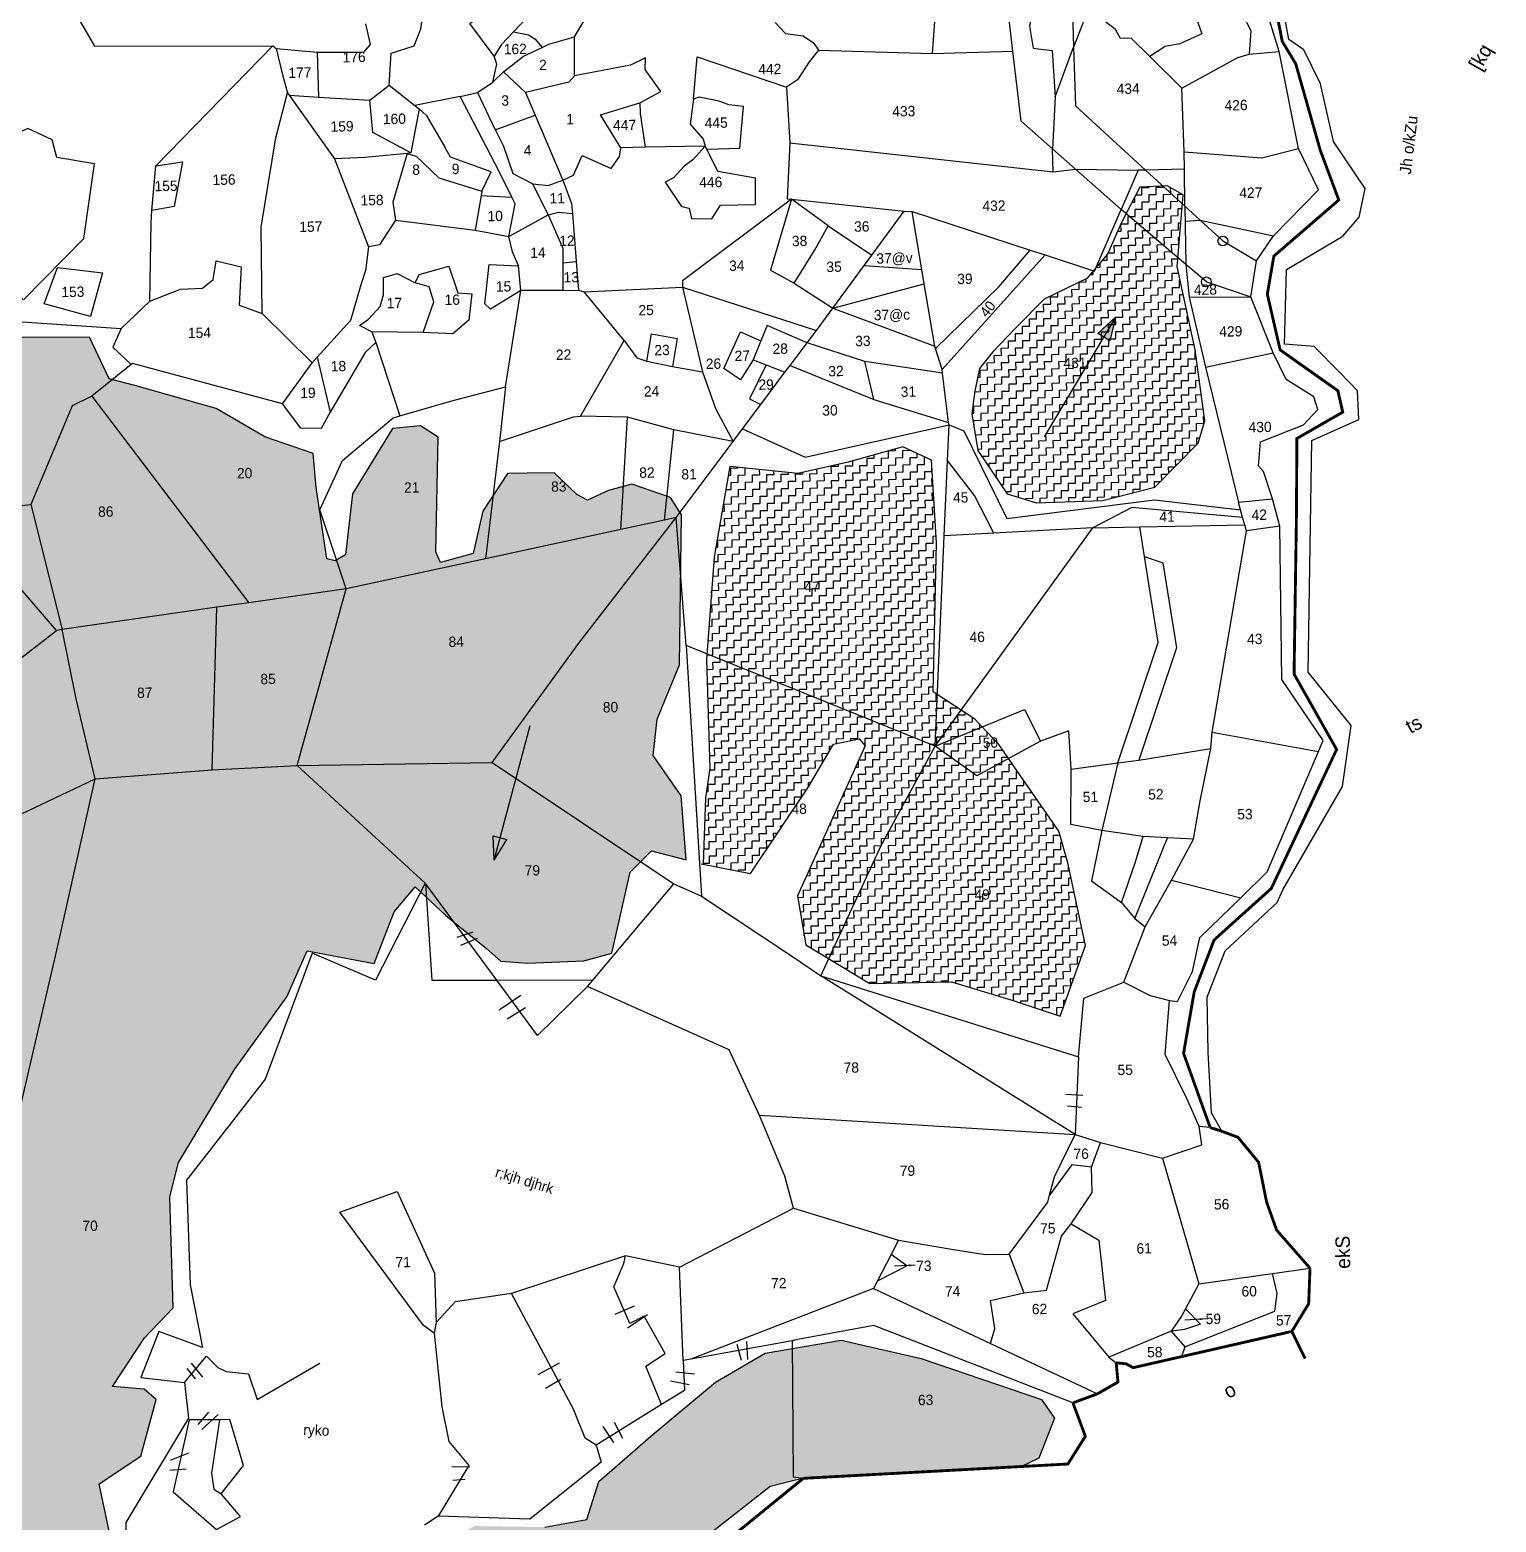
# Model space of a CAD drawing. Header units: metres. Extents: x 286538 to 291003, y 2005547 to 2009330.
# Drawn here: x 287587 to 288662, y 2006886 to 2007980 of the extents above; entities that cross this region are included whole.
import ezdxf
from ezdxf.enums import TextEntityAlignment as Align

# ---------------------------------------------------------------- set-up
doc = ezdxf.new("R2010")
doc.units = ezdxf.units.M
doc.header["$MEASUREMENT"] = 0
doc.linetypes.add('DASHDOT', pattern=[1, 0.5, -0.25, 0, -0.25])
doc.linetypes.add('DIVIDE', pattern=[1.25, 0.5, -0.25, 0, -0.25, 0, -0.25])
for name, color, linetype in [('011', 3, 'Continuous'), ('OFF', 1, 'Continuous'), ('OTHERS', 1, 'Continuous'), ('POLY_HATCH', 12, 'Continuous'), ('POLY_PARCEL', 6, 'Continuous'), ('POLY_WATER', 4, 'Continuous'), ('SYM_ARROW', 1, 'Continuous'), ('SYM_STONE', 1, 'Continuous'), ('TEXT_MAPIN', 7, 'Continuous'), ('TEXT_MAPOUT', 7, 'Continuous'), ('TEXT_PARCEL', 7, 'Continuous'), ('V_BOUND_LINE', 7, 'Continuous'), ('V_BOUND_STREAM_LINE', 7, 'DASHDOT'), ('V_DIVIDE_LINE', 7, 'DIVIDE')]:
    doc.layers.add(name, color=color, linetype=linetype)
doc.styles.get("Standard").update_dxf_attribs({"font": 'arial.ttf'})
doc.styles.add('TEXT_MAP', font='')
doc.styles.get('TEXT_MAP').set_extended_font_data('Kruti Dev 050')
doc.dimstyles.get("Standard").update_dxf_attribs({"dimtxt": 0.18, "dimasz": 0.18, "dimexe": 0.18, "dimexo": 0.0625, "dimgap": 0.09, "dimtad": 0, "dimtih": 1, "dimtoh": 1, "dimdec": 4, "dimzin": 0, "dimdsep": 46, "dimtxsty": 'Standard', "dimcen": 0.09, "dimadec": 0, "dimazin": 0, "dimtfac": 1, "dimtdec": 4, "dimtofl": 0, "dimtmove": 0, "dimatfit": 3, "dimfxl": 0, "dimtolj": 1, "dimtzin": 0, "dimarcsym": 0})
pattern_1 = [(1.07642, (286319.4183, 2006131.5226), (5.160663, 5.358307), [5.260413, -5.260413]), (91.07642, (286324.678, 2006131.6214), (-5.358307, 5.160663), [5.260413, -5.260413])]
pattern_2 = [(327.52881, (283463.1324, 2007164.1865), (7.5126325, 1.669475), [5.441819, -5.441819]), (57.52881, (283467.7235, 2007161.265), (-1.669475, 7.5126325), [5.441819, -5.441819])]

# ---------------------------------------------------------------- blocks, each defined once
blk = doc.blocks.new('STONE')
blk.add_circle((0, 0), 0.851)
blk = doc.blocks.new('ARROWASPECT')
h = blk.add_hatch(color=256)
h.paths.add_polyline_path([(2.85, -2.85), (3.72, -1.98), (0, 0)])
h.paths.add_polyline_path([(0, 0), (1.98, -3.72), (2.85, -2.85)])
for points in [[(0, 0), (17.15, -17.15)], [(0, 0), (1.98, -3.72)], [(0, 0), (3.72, -1.98)], [(3.72, -1.98), (1.98, -3.72)]]:
    blk.add_lwpolyline(points)
blk = doc.blocks.new('543.')
at = {"layer": 'POLY_HATCH'}
h = blk.add_hatch(dxfattribs=at)
h.set_pattern_fill('ZIGZAG', color=256, scale=43.534554, angle=-32.4712, style=0)
h.set_pattern_definition(pattern_2)
h.paths.add_polyline_path([(287509.2, 2006221.6), (287540.7, 2006234.6), (287589.2, 2006293.2), (287616.7, 2006337.3), (287617.1, 2006375.4), (287593.3, 2006437.1), (287574.6, 2006485.6), (287570.6, 2006510.6), (287551.6, 2006534.3), (287556.7, 2006569.6), (287548.6, 2006639.7), (287522.1, 2006659.7), (287514.1, 2006792.9), (287493.3, 2006828), (287490.1, 2006829.7), (287464.1, 2006854), (287438.5, 2006869.6), (287402, 2006903.5), (287366.6, 2006917.8), (287337.3, 2006943.5), (287311.8, 2006973.4), (287283.2, 2006994.5), (287278.9, 2006935.5), (287259.9, 2006840.4), (287257.5, 2006769.6), (287241.8, 2006686.2), (287226.6, 2006586.9), (287201, 2006521.5), (287178, 2006465.8), (287162.6, 2006414.5), (287132.8, 2006371.3), (287098, 2006322.3), (287056.1, 2006257.4), (287009.4, 2006175.7), (286970.7, 2006118.5), (286972.9, 2006081), (286935.3, 2006043.3), (286898, 2006004.3), (286865.7, 2005963.8), (286854, 2005956.5), (286824.4, 2005938), (286816.7, 2005916.5), (286795.2, 2005897.6), (286748.8, 2005845.3), (286697.3, 2005789.5), (286697.3, 2005743.9), (286639.4, 2005701.3), (286611.4, 2005687.2), (286546.4, 2005635.3), (286565.7, 2005607), (286631.5, 2005586.4), (286657.3, 2005597.3), (286682.1, 2005630.6), (286717.9, 2005593.7), (286750.4, 2005603.8), (286766.5, 2005598.3), (286785.6, 2005582.6), (286796.2, 2005550.9), (286851.5, 2005559.6), (286875.8, 2005553.3), (286936.5, 2005599.3), (286984.7, 2005622), (286973.1, 2005693.2), (287012.7, 2005708.9), (287048.3, 2005698.7), (287097.9, 2005734.6), (287113.8, 2005760.6), (287146.8, 2005790), (287162.4, 2005830.4), (287217.6, 2005877), (287220.2, 2005884.8), (287208.8, 2005911.7), (287220.4, 2005932.7), (287242.5, 2005952.4), (287268.8, 2005952.9), (287318.2, 2006004.4), (287393.2, 2006067.3), (287416, 2006109.6), (287434.2, 2006120.5), (287485.5, 2006173.2)])
h = blk.add_hatch(dxfattribs=at)
h.set_pattern_fill('ZIGZAG', color=256, scale=43.534554, angle=-32.4712, style=0)
h.set_pattern_definition(pattern_2)
h.paths.add_polyline_path([(287763.5, 2006598.2), (287770.2, 2006615.2), (287716.8, 2006670), (287671.5, 2006704.1), (287650.1, 2006720.7), (287561.5, 2006786.6), (287539.8, 2006802.8), (287527.8, 2006809.3), (287546.3, 2006716.8), (287568, 2006640.7), (287604.9, 2006509.9), (287630.2, 2006391), (287644.1, 2006341.2), (287654.1, 2006349.6), (287667.1, 2006398.8), (287695.8, 2006426.2), (287720.2, 2006461.6), (287726.2, 2006498.1), (287752, 2006523.7), (287770.6, 2006561.7)])
blk.add_lwpolyline([(287493.3, 2006828), (287514.1, 2006792.9), (287522.1, 2006659.7), (287548.6, 2006639.7), (287556.7, 2006569.6), (287551.6, 2006534.3), (287570.6, 2006510.6), (287574.6, 2006485.6), (287593.3, 2006437.1), (287617.1, 2006375.4), (287616.7, 2006337.3)], dxfattribs=at)
at = {"layer": 'POLY_PARCEL'}
for points in [[(287593.8, 2006514.9), (287767.3, 2006639.3)], [(287577.8, 2006583.1), (287593.8, 2006514.9)], [(287593.8, 2006514.9), (287642.3, 2006308.8)]]:
    blk.add_lwpolyline(points, dxfattribs=at)
at = {"layer": 'V_BOUND_LINE'}
for points, const_width in [([(286946.9, 2005497), (286720.9, 2005551.6), (286499.3, 2005600.3), (286641.2, 2005758.1), (286680, 2005794.3), (286899.5, 2006049.5), (286937.6, 2006092.4), (286957.5, 2006121.8), (287054.9, 2006293.6), (287162.5, 2006485.5), (287197, 2006612.8), (287222.9, 2006691.1), (287242.6, 2006819.8), (287274.6, 2007015.4), (287509.3, 2006837.2)], 2.18), ([(287509.3, 2006837.2), (287633.1, 2006742.7)], 2.18), ([(287606.4, 2006764.5), (287697.9, 2006694.7)], 2.1), ([(287767.3, 2006639.3), (287811.7, 2006605.8), (287642.3, 2006308.8)], 2.18), ([(287642.3, 2006308.8), (287410.3, 2006059.6), (287086.6, 2005709), (287039.9, 2005658.4), (286946.9, 2005497)], 2.18)]:
    blk.add_lwpolyline(points, dxfattribs=dict(at, const_width=const_width))
at = {"layer": 'TEXT_MAPOUT', "style": 'TEXT_MAP'}
blk.add_text('v', height=10.9, rotation=51.5112, dxfattribs=at).set_placement((287246.9, 2005830))
blk = doc.blocks.new('TEXTARROW')
blk.add_leader([(0.04, -0.01), (8.68, -0.01)], dimstyle='Standard', override={"dimtxt": 2.5, "dimasz": 2.5, "dimexe": 1.25, "dimexo": 0.625, "dimgap": 0.625, "dimtad": 1, "dimtih": 0, "dimtoh": 0, "dimzin": 8, "dimcen": 2.5, "dimtofl": 1})
blk = doc.blocks.new('21014')
at = {"layer": 'POLY_HATCH'}
h = blk.add_hatch(dxfattribs=at)
h.set_pattern_fill('ZIGZAG', color=256, scale=42.083306, angle=1.0764, style=0)
h.set_pattern_definition(pattern_1)
h.paths.add_polyline_path([(287630.5, 2007755.1), (287573.9, 2007754.9), (287548.8, 2007763), (287535.9, 2007807.4), (287499.9, 2007850.5), (287537, 2007887.3), (287534.7, 2007916.4), (287480, 2007950.6), (287484.5, 2007969.3), (287393.8, 2007952.9), (287388, 2007938.2), (287288.1, 2007908.9), (287220.8, 2007881), (287183.8, 2007884.6), (287129, 2007875), (287116.8, 2007824.5), (287117.1, 2007766.1), (287112, 2007718), (287096.9, 2007697.9), (287089.7, 2007625.7), (287092, 2007593.1), (287095.4, 2007551.1), (287070.9, 2007529.2), (287052.6, 2007493.7), (287033, 2007432.6), (287030.2, 2007400), (287017.9, 2007368.8), (286971.6, 2007318.2), (286944.6, 2007291.9), (286891.7, 2007277.2), (286887, 2007249.6), (286842.4, 2007200.7), (286788.7, 2007134.5), (286726.2, 2007105.2), (286655.8, 2007058.4), (286620.2, 2007033.7), (286648, 2007017.9), (286716.8, 2007014.1), (286817.3, 2007012.5), (286903.7, 2007028.7), (287007.5, 2007034.1), (287068.5, 2007033.6), (287136.7, 2007054.6), (287190.7, 2007061.7), (287210.8, 2007043.2), (287253.2, 2007025.9), (287298.6, 2007031.1), (287312.1, 2007000.4), (287361.7, 2006962.7), (287399.1, 2006941.1), (287431.5, 2006906.5), (287487.3, 2006861.2), (287541.2, 2006826.2), (287626, 2006798.5), (287635.6, 2006838.2), (287646, 2006875.3), (287637.6, 2006914.6), (287668.1, 2006934.9), (287679.3, 2006976.3), (287670.6, 2006983.9), (287647.4, 2006986), (287670.8, 2007021.7), (287691.8, 2007043.5), (287689.4, 2007125), (287695.8, 2007150), (287736.7, 2007218.4), (287775.2, 2007271.5), (287790.1, 2007305.3), (287839.2, 2007295.9), (287853.9, 2007333.9), (287869.1, 2007352.3), (287891.8, 2007331.2), (287921.4, 2007306.9), (287931.9, 2007297.6), (287951.7, 2007296.3), (287992.9, 2007297.9), (288013.4, 2007303.5), (288026.9, 2007362.9), (288042.5, 2007378.7), (288067.9, 2007372), (288064.1, 2007418.9), (288043.8, 2007448.5), (288046.7, 2007475.2), (288063.1, 2007515), (288064.5, 2007624.9), (288056.5, 2007637.6), (288028, 2007647.4), (288010.9, 2007642.8), (287995.6, 2007635.6), (287987.8, 2007639.8), (287971.2, 2007655.7), (287951.4, 2007655.4), (287936.8, 2007655.1), (287918.9, 2007627.5), (287911.8, 2007596.5), (287887.9, 2007590), (287884.3, 2007597.7), (287886.1, 2007681.8), (287873.1, 2007690.2), (287852.5, 2007688.1), (287823.4, 2007640.3), (287818.2, 2007595.6), (287810.5, 2007591.1), (287804.5, 2007592.7), (287796.6, 2007644.9), (287794.5, 2007669.8), (287759, 2007682), (287723.4, 2007702.8), (287663.8, 2007719.7), (287644.9, 2007724.5)])
h = blk.add_hatch(dxfattribs=at)
h.set_pattern_fill('ZIGZAG', color=256, scale=42.083306, angle=1.0764, style=0)
h.set_pattern_definition(pattern_1)
h.paths.add_polyline_path([(288400.4, 2007865), (288387.1, 2007839.3), (288376.7, 2007816.1), (288361.7, 2007798.1), (288330.4, 2007782.9), (288309.3, 2007761.8), (288292.7, 2007744.5), (288282.9, 2007732.1), (288279.4, 2007715.9), (288277.4, 2007698.9), (288281.7, 2007672.1), (288303.1, 2007640.2), (288324.8, 2007633.7), (288373.2, 2007635.4), (288411.5, 2007645.3), (288443.2, 2007677.4), (288448.2, 2007693.7), (288441.1, 2007745.8), (288427.7, 2007807), (288432.1, 2007859.4), (288420.4, 2007866.1)])
h = blk.add_hatch(dxfattribs=at)
h.set_pattern_fill('ZIGZAG', color=256, scale=42.083306, angle=1.0764, style=0)
h.set_pattern_definition(pattern_1)
h.paths.add_polyline_path([(288149.6, 2007345.6), (288155.5, 2007309.6), (288202.4, 2007281.3), (288262.5, 2007282.5), (288308.2, 2007268.7), (288342, 2007257.3), (288360.7, 2007309.2), (288347.6, 2007369.9), (288341.1, 2007392.9), (288297, 2007456.5), (288279.5, 2007475), (288249, 2007495.1), (288251.3, 2007604.1), (288247.6, 2007665), (288226.8, 2007674.7), (288186.6, 2007663.6), (288149.8, 2007655.2), (288099.9, 2007660.3), (288088.3, 2007593.9), (288082.8, 2007518.8), (288085.2, 2007439), (288082.1, 2007417.5), (288080.4, 2007368.8), (288115, 2007362.1), (288157.6, 2007425.5), (288175.9, 2007456.8), (288194.7, 2007460.6), (288199.1, 2007455.5)])
h = blk.add_hatch(dxfattribs=at)
h.set_pattern_fill('ZIGZAG', color=256, scale=42.083306, angle=1.0764, style=0)
h.set_pattern_definition(pattern_1)
h.paths.add_polyline_path([(288129.4, 2006912.5), (288153.8, 2006918.6), (288313.8, 2006927.2), (288326.5, 2006933.4), (288338, 2006962.8), (288328.3, 2006976.4), (288240.1, 2007006.5), (288181.5, 2007019.9), (288125.8, 2007010.3), (288089.3, 2006989), (288042, 2006949.5), (288003.9, 2006916.2), (287995, 2006888.5), (287964.2, 2006882.8), (287912.7, 2006883.6), (287873.5, 2006863.1), (287819.8, 2006844.9), (287796.8, 2006835), (287772.6, 2006795.1), (287745.5, 2006731.1), (287707.6, 2006687.2), (287808.3, 2006609.1), (287862.3, 2006666.4), (287875.3, 2006680.3), (287872.3, 2006702.6), (287907.7, 2006736.7), (287977, 2006796.4), (288039.7, 2006842.2)])
at = {"layer": 'OFF'}
for points in [[(287703.6, 2006961.4), (287691.8, 2006908.6), (287723.5, 2006881.2), (287741.1, 2006890.7), (287726.9, 2006907.2)], [(287725.9, 2006961.5), (287703.6, 2006961.4)]]:
    blk.add_lwpolyline(points, dxfattribs=at)
at = {"layer": 'OTHERS'}
for points in [[(288404.7, 2007877.6), (288399.1, 2007877.5)], [(287900.1, 2007315.2), (287911.8, 2007319.2)], [(287902.6, 2007309.5), (287914.8, 2007314.5)], [(287930.9, 2007262), (287946.7, 2007272.7)], [(287936.6, 2007255.5), (287950.2, 2007263.8)], [(288346.3, 2007200.2), (288358.6, 2007199.4)], [(288347.5, 2007191.6), (288357.7, 2007190.7)], [(288015.8, 2007038.9), (288029.9, 2007045)], [(288024.9, 2007029), (288039.5, 2007038.7)], [(288104.9, 2007016.9), (288108.1, 2007005.2)], [(288112, 2007018.8), (288112.8, 2007005.8)], [(287700.2, 2006988.9), (287716.2, 2007008.1), (287724.5, 2006999.8), (287730.6, 2006997), (287747, 2006995.2), (287753.4, 2006976.5), (287799.4, 2007002.9)], [(287701.8, 2006999), (287708, 2006991.6)], [(287704.9, 2007002.9), (287713.3, 2006992.8)], [(287959.3, 2006994.7), (287975.1, 2007003.2)], [(287964.8, 2006984.7), (287975.9, 2006991.4)], [(288056.4, 2006990), (288070, 2006987.3)], [(288060.4, 2006996.6), (288074, 2006995.1)], [(287717.7, 2006967), (287710, 2006958)], [(287724.8, 2006965.3), (287712.9, 2006954.5)], [(288006.7, 2006956.6), (288014.7, 2006944.9)], [(288015, 2006959.7), (288021.1, 2006948)], [(287689.9, 2006932), (287703.3, 2006937.2)], [(287689.3, 2006924.6), (287701.4, 2006925.5)], [(287896.1, 2006927.3), (287909.2, 2006927)], [(287896.9, 2006917.3), (287905.8, 2006918)]]:
    blk.add_lwpolyline(points, dxfattribs=at)
at = {"layer": 'POLY_HATCH'}
for points in [[(288067.9, 2007372), (288064.1, 2007418.9), (288043.8, 2007448.5), (288046.7, 2007475.2), (288063.1, 2007515), (288064.5, 2007624.9), (288056.5, 2007637.6), (288028, 2007647.4), (288010.9, 2007642.8), (287995.6, 2007635.6), (287987.8, 2007639.8), (287971.2, 2007655.7), (287951.4, 2007655.4), (287936.8, 2007655.1), (287918.9, 2007627.5), (287911.8, 2007596.5), (287887.9, 2007590), (287884.3, 2007597.7), (287886.1, 2007681.8), (287873.1, 2007690.2), (287852.5, 2007688.1), (287823.4, 2007640.3), (287818.2, 2007595.6), (287810.5, 2007591.1), (287804.5, 2007592.7), (287796.6, 2007644.9), (287794.5, 2007669.8), (287759, 2007682), (287723.4, 2007702.8), (287663.8, 2007719.7), (287644.9, 2007724.5), (287630.5, 2007755.1), (287573.9, 2007754.9)], [(288078.8, 2007369.1), (288115, 2007362.1), (288157.6, 2007425.5), (288175.9, 2007456.8), (288194.7, 2007460.6), (288199.1, 2007455.5), (288149.6, 2007345.6), (288155.5, 2007309.6), (288202.4, 2007281.3), (288262.5, 2007282.5), (288308.2, 2007268.7), (288342, 2007257.3), (288360.7, 2007309.2), (288347.6, 2007369.9), (288341.1, 2007392.9), (288297, 2007456.5), (288279.5, 2007475), (288249, 2007495.1), (288251.3, 2007604.1), (288247.6, 2007665), (288226.8, 2007674.7), (288186.6, 2007663.6), (288149.8, 2007655.2), (288099.9, 2007660.3), (288088.3, 2007593.9), (288082.8, 2007518.8), (288085.2, 2007439), (288082.1, 2007417.5), (288080.4, 2007368.8)], [(287646, 2006875.3), (287637.6, 2006914.6), (287668.1, 2006934.9), (287679.3, 2006976.3), (287670.6, 2006983.9), (287647.4, 2006986), (287670.8, 2007021.7), (287691.8, 2007043.5), (287689.4, 2007125), (287695.8, 2007150), (287736.7, 2007218.4), (287775.2, 2007271.5), (287790.1, 2007305.3), (287839.2, 2007295.9), (287853.9, 2007333.9), (287869.1, 2007352.3), (287891.8, 2007331.2), (287921.4, 2007306.9), (287931.9, 2007297.6), (287951.7, 2007296.3), (287992.9, 2007297.9), (288013.4, 2007303.5), (288026.9, 2007362.9), (288042.5, 2007378.7), (288067.9, 2007372)], [(287964.2, 2006882.8), (287995, 2006888.5), (288003.9, 2006916.2), (288042, 2006949.5), (288089.3, 2006989), (288125.8, 2007010.3), (288181.5, 2007019.9), (288240.1, 2007006.5), (288328.3, 2006976.4), (288338, 2006962.8), (288326.5, 2006933.4), (288313.8, 2006927.2), (288153.8, 2006918.6), (288129.4, 2006912.5), (288039.7, 2006842.2)]]:
    blk.add_lwpolyline(points, dxfattribs=at)
blk.add_lwpolyline([(288400.4, 2007865), (288387.1, 2007839.3), (288376.7, 2007816.1), (288361.7, 2007798.1), (288330.4, 2007782.9), (288309.3, 2007761.8), (288292.7, 2007744.5), (288282.9, 2007732.1), (288279.4, 2007715.9), (288277.4, 2007698.9), (288281.7, 2007672.1), (288303.1, 2007640.2), (288324.8, 2007633.7), (288373.2, 2007635.4), (288411.5, 2007645.3), (288443.2, 2007677.4), (288448.2, 2007693.7), (288441.1, 2007745.8), (288427.7, 2007807), (288432.1, 2007859.4), (288420.4, 2007866.1)], close=True, dxfattribs=at)
at = {"layer": 'POLY_PARCEL'}
for points in [[(288449.4, 2008065.5), (288432.1, 2008059.5), (288436, 2008036.5), (288432.7, 2008023.4), (288435.2, 2008008.2), (288445.8, 2007977.4), (288429.8, 2007970.2), (288419, 2007968.2), (288407.8, 2007961)], [(288449.4, 2008065.5), (288462.2, 2008033.5), (288461.6, 2008019.1), (288481.9, 2007979.9), (288480.5, 2007962.5)], [(288253.5, 2008036.7), (288248.2, 2007963.2)], [(287597.5, 2008031.8), (287598.3, 2008030.5), (287634.1, 2007968.5), (287765, 2007968.6)], [(288326.1, 2008015.8), (288319.6, 2007983.1), (288322.3, 2007967), (288336.1, 2007965.3), (288338.4, 2007931.3)], [(287927.1, 2007961.2), (287909.4, 2007985.2), (287943, 2008010.6)], [(287943, 2008010.6), (287956.9, 2007995.4), (287941.2, 2007978.9)], [(287850.2, 2007940), (287851.7, 2007963.4), (287868.4, 2007968.8), (287873.3, 2007981.1), (287875.2, 2007992.8)], [(287985.9, 2007975.2), (287993.6, 2007988), (287999.6, 2007993.7)], [(288362.7, 2007995.9), (288351.9, 2007967.8)], [(288407.8, 2007961), (288394, 2007974.3), (288386.2, 2007974.1), (288382.6, 2007980.6), (288362.7, 2007995.9)], [(287797.3, 2007964.1), (287831.5, 2007964), (287836.5, 2007969.6), (287833.1, 2007984.8)], [(288133, 2007985.8), (288140.6, 2007977.7), (288153.6, 2007976), (288161.2, 2007971), (288164.8, 2007965.6)], [(287941.2, 2007978.9), (287932.6, 2007969.7), (287927.1, 2007961.2)], [(287941.2, 2007978.9), (287952.6, 2007976.7), (287957.3, 2007973.5), (287962.2, 2007967.6)], [(287962.2, 2007967.6), (287967.2, 2007969.9), (287985.9, 2007975.2)], [(287985.9, 2007946.7), (287985.9, 2007975.2)], [(287679, 2007880.8), (287765, 2007968.6)], [(287765, 2007968.6), (287767.4, 2007966.7)], [(287767.4, 2007966.7), (287771.9, 2007947.4), (287775.7, 2007934.2)], [(287767.4, 2007966.7), (287797.3, 2007964.1)], [(287797.3, 2007964.1), (287798.4, 2007931.2)], [(287926.1, 2007942), (287929.1, 2007955.2), (287927.1, 2007961.2)], [(287933.9, 2007949.6), (287948.6, 2007961.1), (287962.2, 2007967.6)], [(288073.3, 2007929.7), (288076, 2007960.6), (288141.5, 2007938.3)], [(288164.8, 2007965.6), (288158, 2007957.1), (288149.6, 2007943.9), (288141.5, 2007938.3)], [(288164.8, 2007965.6), (288248.2, 2007963.2)], [(288248.2, 2007963.2), (288307.4, 2007964.8)], [(288338.4, 2007931.3), (288351.9, 2007967.8)], [(288431.3, 2007937.6), (288407.8, 2007961)], [(288431.3, 2007937.6), (288472.3, 2007960.2), (288480.5, 2007962.5)], [(288480.5, 2007962.5), (288502.7, 2007964.5)], [(287933.9, 2007949.6), (287926.1, 2007942)], [(287950.1, 2007934.4), (287933.9, 2007949.6)], [(288034, 2007927), (288049.3, 2007935.3), (288037.8, 2007951.4), (288038.1, 2007959.9), (288027, 2007954.5), (287985.9, 2007946.7)], [(287835.9, 2007928.9), (287850.2, 2007940)], [(287850.2, 2007940), (287869, 2007925)], [(287914.9, 2007934.6), (287926.1, 2007942)], [(287985.9, 2007946.7), (287981.8, 2007942), (287950.1, 2007934.4)], [(288141.5, 2007938.3), (288143.8, 2007897.5)], [(287757, 2007772.6), (287756.3, 2007835.8), (287767.2, 2007901.4), (287775.7, 2007934.2)], [(287775.7, 2007934.2), (287776.9, 2007932.5)], [(287776.9, 2007932.5), (287798.4, 2007931.2)], [(287776.9, 2007932.5), (287810.1, 2007885.9)], [(287798.4, 2007931.2), (287835.9, 2007928.9)], [(287866.1, 2007890.2), (287838.2, 2007905.1), (287835.9, 2007928.9)], [(287902.3, 2007931.6), (287869, 2007925)], [(287902.3, 2007931.6), (287914.9, 2007934.6)], [(287940.2, 2007857.7), (287931, 2007876), (287902.3, 2007931.6)], [(287914.9, 2007934.6), (287927.9, 2007907.2)], [(287950.1, 2007934.4), (287957.2, 2007917.9)], [(288073.3, 2007929.7), (288070.8, 2007911.4), (288080.4, 2007900.3), (288081.9, 2007895.2)], [(288083, 2007893), (288107.2, 2007893.8), (288109.9, 2007924.3), (288099.1, 2007925.5), (288092, 2007928.1), (288077.5, 2007931.1), (288073.3, 2007929.7)], [(288338.4, 2007931.3), (288336.4, 2007893.3)], [(288432.9, 2007891.1), (288431.3, 2007937.6)], [(287872.1, 2007922.6), (287866.1, 2007890.2)], [(287869, 2007925), (287872.1, 2007922.6)], [(287872.1, 2007922.6), (287877.3, 2007918), (287890.8, 2007894.9)], [(287927.9, 2007907.2), (287957.2, 2007917.9)], [(287957.2, 2007917.9), (287977.5, 2007870.3)], [(288020.1, 2007894), (288005.2, 2007918.1), (288034, 2007927)], [(288034, 2007927), (288034.2, 2007919.1), (288037.9, 2007894.4)], [(287515.7, 2007854.9), (287512.2, 2007850.7), (287582.1, 2007782.4), (287626.4, 2007827.4), (287634.2, 2007882.1), (287606.6, 2007886.8), (287603.2, 2007899.7), (287585.4, 2007908.2), (287567.4, 2007899.5), (287561, 2007905.6)], [(287927.9, 2007907.2), (287928.5, 2007905.9), (287933.9, 2007895.2), (287940.8, 2007875.2), (287955.5, 2007867.6), (287966.7, 2007866.4), (287977.5, 2007870.3)], [(287918.1, 2007862.2), (287924.9, 2007876.3), (287895.2, 2007887), (287890.8, 2007894.9)], [(288037.9, 2007894.4), (288020.1, 2007894)], [(288081.9, 2007895.2), (288037.9, 2007894.4)], [(288081.9, 2007895.2), (288072.7, 2007885.2), (288066.3, 2007880.4), (288058.5, 2007871.9), (288052.4, 2007868.9), (288064.5, 2007850.9), (288070.1, 2007849.6), (288071.7, 2007842.2), (288086.6, 2007842), (288093, 2007851.9), (288118.7, 2007852.4), (288118.8, 2007871.6), (288091.1, 2007876.7), (288083, 2007893)], [(288083, 2007893), (288081.9, 2007895.2)], [(288143.8, 2007897.5), (288141.8, 2007856.6), (288145.2, 2007856.2)], [(288143.8, 2007897.5), (288336.8, 2007876.4)], [(287679, 2007880.8), (287698.7, 2007883.8), (287692.5, 2007851), (287676.3, 2007848)], [(287863.3, 2007889.9), (287832.5, 2007886.8), (287810.1, 2007885.9)], [(287810.1, 2007885.9), (287835.1, 2007821.4)], [(287863.3, 2007889.9), (287852.8, 2007854), (287854.9, 2007840.9)], [(287866.1, 2007890.2), (287863.3, 2007889.9)], [(287863.3, 2007889.9), (287863.3, 2007889.9), (287869.9, 2007887.9), (287886.6, 2007871.9), (287918.1, 2007862.2)], [(287977.5, 2007870.3), (287985.4, 2007873.8), (287991.7, 2007888.4), (288012.9, 2007878.9), (288018.9, 2007887.5), (288020.1, 2007894)], [(288336.8, 2007876.4), (288336.4, 2007893.3)], [(288432.9, 2007891.1), (288489.8, 2007886.5), (288516.8, 2007893.4)], [(288433.3, 2007878.4), (288432.9, 2007891.1)], [(287676.3, 2007848), (287679, 2007880.8)], [(288336.8, 2007876.4), (288353.3, 2007878.4)], [(288353.3, 2007878.4), (288399.1, 2007877.5), (288399.1, 2007877.5)], [(288399.1, 2007877.5), (288386.8, 2007848.8)], [(288433.3, 2007878.4), (288404.7, 2007877.6)], [(288433.4, 2007851.3), (288433.3, 2007878.4)], [(287918.1, 2007862.2), (287917.6, 2007858.9)], [(287966.7, 2007844.9), (287955.5, 2007867.6)], [(287977.5, 2007870.3), (287983.9, 2007853.2), (287984.5, 2007845.7)], [(287917.6, 2007858.9), (287913.1, 2007833.6)], [(287917.6, 2007858.9), (287940.2, 2007857.7)], [(287937.9, 2007828.9), (287942.6, 2007852.8), (287940.2, 2007857.7)], [(288145.2, 2007856.2), (288065.2, 2007796.5), (288065.3, 2007791.8)], [(288145.2, 2007856.2), (288129.6, 2007804.2), (288147, 2007794.7)], [(288145.2, 2007856.2), (288227.8, 2007847.5)], [(288172, 2007836.8), (288145.2, 2007856.2)], [(288433.4, 2007851.3), (288434.2, 2007808.5)], [(287674.6, 2007781.5), (287675.6, 2007839.2), (287676.3, 2007848)], [(287854.9, 2007840.9), (287843.1, 2007822.9), (287835.1, 2007821.4)], [(287854.9, 2007840.9), (287913.1, 2007833.6)], [(287937.9, 2007828.9), (287966.7, 2007844.9)], [(287966.7, 2007844.9), (287974.6, 2007846.9), (287984.5, 2007845.7)], [(287966.7, 2007844.9), (287977.4, 2007820.3), (287977.5, 2007804.4)], [(287984.5, 2007845.7), (287987.7, 2007804.6)], [(288204.1, 2007815.2), (288227.8, 2007847.5)], [(288227.8, 2007847.5), (288233.6, 2007847.2)], [(288242.4, 2007794.3), (288233.6, 2007847.2)], [(288233.6, 2007847.2), (288320.1, 2007818.9)], [(288331, 2007815.4), (288367.2, 2007803.5), (288386.8, 2007848.8)], [(288433.6, 2007840.3), (288444.6, 2007841)], [(288444.6, 2007841), (288498.5, 2007829.4)], [(287913.1, 2007833.6), (287937.9, 2007828.9)], [(287944.9, 2007807.5), (287940.5, 2007817.7), (287937.9, 2007828.9)], [(288147, 2007794.7), (288162, 2007818.8), (288172, 2007836.8)], [(288172, 2007836.8), (288204.1, 2007815.2)], [(287835.1, 2007821.4), (287832.7, 2007804), (287829.5, 2007793.5)], [(288250.6, 2007746.9), (288297, 2007792), (288320.1, 2007818.9)], [(288320.1, 2007818.9), (288331, 2007815.4)], [(287674.6, 2007781.5), (287697.3, 2007790.3), (287713.4, 2007791.1), (287721.1, 2007797.5), (287723.4, 2007811), (287741.7, 2007806.7), (287740.2, 2007778.6), (287757, 2007772.6)], [(287869.1, 2007794.9), (287872.1, 2007801.2), (287893.8, 2007807.3), (287900.4, 2007787.7), (287910.8, 2007786.8), (287908.6, 2007767.6), (287896.8, 2007757.5), (287875, 2007758.6)], [(287946.6, 2007789.3), (287924.5, 2007775.7), (287920.3, 2007779.7), (287923.4, 2007808.4), (287944.9, 2007807.5)], [(287946.6, 2007789.3), (287944.9, 2007807.5)], [(287977.4, 2007809.7), (287987.3, 2007810.6)], [(288175.5, 2007776.4), (288204.1, 2007815.2)], [(288198.5, 2007807.7), (288240.7, 2007804.8)], [(288331, 2007815.4), (288255.6, 2007731.4)], [(288434.2, 2007808.5), (288436.7, 2007784.4)], [(287828.5, 2007763.7), (287835.1, 2007768.3), (287843.5, 2007777.6), (287846.1, 2007786.1), (287846.1, 2007798.8)], [(287846.1, 2007798.8), (287856, 2007801.9), (287869.1, 2007794.9)], [(287977.5, 2007804.4), (287977.5, 2007789.4), (287946.6, 2007789.3)], [(287987.7, 2007804.6), (287988.9, 2007789.6), (287993.2, 2007788.5)], [(287829.5, 2007793.5), (287821.7, 2007767.3)], [(287875, 2007758.6), (287882.9, 2007781.1), (287879.5, 2007792), (287869.1, 2007794.9)], [(287935.5, 2007718.7), (287946.6, 2007789.3)], [(287977.5, 2007789.4), (287988.9, 2007789.6)], [(287993.2, 2007788.5), (288065.3, 2007791.8)], [(288022.4, 2007752.6), (287993.2, 2007788.5)], [(288065.3, 2007791.8), (288163.3, 2007760.1)], [(288065.3, 2007791.8), (288079.9, 2007729.8)], [(288147, 2007794.7), (288175.5, 2007776.4)], [(288175.5, 2007776.4), (288242.4, 2007794.3)], [(288250.1, 2007748.6), (288242.4, 2007794.3)], [(287653.7, 2007761.4), (287674.6, 2007781.5)], [(288163.3, 2007760.1), (288175.5, 2007776.4)], [(288175.5, 2007776.4), (288250.1, 2007748.6)], [(288436.7, 2007784.4), (288481.7, 2007784.7)], [(288436.7, 2007784.4), (288448.5, 2007733.1)], [(287533.6, 2007769.6), (287653.7, 2007761.4)], [(287793.7, 2007736.4), (287757, 2007772.6)], [(287821.7, 2007767.3), (287797.4, 2007740.5)], [(287837.5, 2007759), (287828.5, 2007763.7)], [(288156.6, 2007751.1), (288127.2, 2007763.6), (288122.7, 2007752.5)], [(287653.7, 2007761.4), (287647.7, 2007747.8), (287661.1, 2007735.1)], [(287875, 2007758.6), (287837.5, 2007759)], [(287837.5, 2007759), (287840.3, 2007751.2)], [(287990.3, 2007697.3), (288022.4, 2007752.6)], [(288022.4, 2007752.6), (288031.6, 2007740.1), (288039.1, 2007737.5)], [(288039.1, 2007737.5), (288042.5, 2007757.6), (288061.2, 2007754.2), (288057.9, 2007733.6)], [(288116.9, 2007738.6), (288107.8, 2007723.9), (288095.5, 2007732.1), (288107.6, 2007759), (288122.7, 2007752.5)], [(288122.7, 2007752.5), (288116.9, 2007738.6)], [(288156.6, 2007751.1), (288163.3, 2007760.1)], [(287840.3, 2007751.2), (287832.6, 2007743.8), (287806.9, 2007700.2)], [(287840.3, 2007751.2), (287858.1, 2007697.5)], [(288144, 2007734.4), (288156.6, 2007751.1)], [(288198.8, 2007737.3), (288156.6, 2007751.1)], [(288250.6, 2007746.9), (288250.1, 2007748.6)], [(288255.6, 2007731.4), (288250.6, 2007746.9)], [(288448.5, 2007733.1), (288498.1, 2007743.6)], [(287661.1, 2007735.1), (287632.3, 2007711.9)], [(287772, 2007706.3), (287662, 2007735.8), (287661.1, 2007735.1)], [(287772, 2007706.3), (287793.7, 2007736.4)], [(287797.4, 2007740.5), (287793.7, 2007736.4)], [(287797.4, 2007740.5), (287806.9, 2007700.2)], [(288039.1, 2007737.5), (288057.9, 2007733.6)], [(288057.9, 2007733.6), (288079.9, 2007729.8)], [(288126.6, 2007734.8), (288114.2, 2007710), (288122.7, 2007705.9)], [(288116.9, 2007738.6), (288126.6, 2007734.8)], [(288126.6, 2007734.8), (288140.3, 2007729.4)], [(288140.3, 2007729.4), (288144, 2007734.4)], [(288144, 2007734.4), (288205.4, 2007709.4)], [(288205.4, 2007709.4), (288198.8, 2007737.3)], [(288255.9, 2007728.7), (288229.8, 2007732.7), (288198.8, 2007737.3)], [(288255.9, 2007728.7), (288255.6, 2007731.4)], [(288448.5, 2007733.1), (288472.7, 2007634.2)], [(288079.9, 2007729.8), (288089.3, 2007702.9), (288102.3, 2007678.7)], [(288122.7, 2007705.9), (288140.3, 2007729.4)], [(288260.3, 2007692.7), (288255.9, 2007728.7)], [(287632.3, 2007711.9), (287617.9, 2007704.9), (287587.4, 2007632.4)], [(287632.3, 2007711.9), (287747.3, 2007560.5)], [(287858.1, 2007697.5), (287896.2, 2007708.6), (287935.5, 2007718.7)], [(287935.5, 2007718.7), (287931.1, 2007678.6)], [(288205.4, 2007709.4), (288260.3, 2007692.7)], [(287606.3, 2007540.2), (287546.8, 2007609.1), (287472.8, 2007698), (287466.4, 2007698.3)], [(287531, 2007707.2), (287531.7, 2007679.1), (287574, 2007630.9), (287587.4, 2007632.4)], [(287806.9, 2007700.2), (287800.4, 2007688.1), (287785.3, 2007688.4), (287772, 2007706.3)], [(287818.7, 2007570.7), (287799.4, 2007628.6), (287815.9, 2007664.7), (287853.2, 2007696.1), (287858.1, 2007697.5)], [(288109.2, 2007687.9), (288122.7, 2007705.9)], [(287931.1, 2007678.6), (287985.3, 2007696.8), (287990.3, 2007697.3)], [(288024.9, 2007696.5), (287990.3, 2007697.3)], [(288020.1, 2007614.2), (288024.9, 2007696.5)], [(288058.8, 2007687.3), (288024.9, 2007696.5)], [(288052, 2007621.1), (288058.8, 2007687.3)], [(288102.3, 2007678.7), (288058.8, 2007687.3)], [(288102.3, 2007678.7), (288109.2, 2007687.9)], [(288109.2, 2007687.9), (288155.2, 2007667.3), (288260.6, 2007691)], [(288259.4, 2007664.8), (288260.6, 2007691)], [(288260.6, 2007691), (288260.3, 2007692.7)], [(288260.6, 2007691), (288271.4, 2007686.5), (288303, 2007622.1), (288411.3, 2007635.8), (288474.2, 2007628.6)], [(287931.1, 2007678.6), (287920.7, 2007592.7)], [(288060.5, 2007622.9), (288102.3, 2007678.7)], [(288256.9, 2007609.6), (288259.4, 2007664.8)], [(288293.4, 2007611.5), (288279.3, 2007639), (288259.4, 2007664.8)], [(287587.4, 2007632.4), (287610.4, 2007540.9)], [(288472.7, 2007634.2), (288497.8, 2007636.6)], [(288474.2, 2007628.6), (288472.7, 2007634.2)], [(287925.6, 2007443.4), (287989.1, 2007530.9), (288060.5, 2007622.9)], [(288052, 2007621.1), (288020.1, 2007614.2)], [(288060.5, 2007622.9), (288052, 2007621.1)], [(288067.9, 2007529.2), (288060.5, 2007622.9)], [(288475.7, 2007623), (288394.6, 2007630.4), (288365.9, 2007615.3)], [(288475.7, 2007623), (288474.2, 2007628.6)], [(288477.4, 2007617.7), (288475.7, 2007623)], [(288020.1, 2007614.2), (287920.7, 2007592.7)], [(288250.4, 2007455.4), (288365.9, 2007615.3)], [(288293.4, 2007611.5), (288256.9, 2007609.6)], [(288365.9, 2007615.3), (288293.4, 2007611.5)], [(288365.9, 2007615.3), (288400.5, 2007616.1)], [(288400.5, 2007616.1), (288477.4, 2007617.7)], [(288403.9, 2007594.3), (288400.5, 2007616.1)], [(288453.4, 2007465.5), (288478.7, 2007613.2)], [(288478.7, 2007613.2), (288477.4, 2007617.7)], [(288503.1, 2007616.7), (288478.7, 2007613.2)], [(288250.4, 2007455.4), (288256.9, 2007609.6)], [(287920.7, 2007592.7), (287818.7, 2007570.7)], [(288384.2, 2007443), (288413.8, 2007531.2), (288403.9, 2007594.3)], [(288403.9, 2007594.3), (288417.3, 2007589.6), (288427.2, 2007527.4), (288399.6, 2007445.1)], [(287818.7, 2007570.7), (287747.3, 2007560.5)], [(287782.6, 2007441.1), (287818.7, 2007570.7)], [(287723.9, 2007557.1), (287610.4, 2007540.9)], [(287720.5, 2007437.9), (287723.9, 2007557.1)], [(287747.3, 2007560.5), (287723.9, 2007557.1)], [(287534.9, 2007484.9), (287606.3, 2007540.2)], [(287610.4, 2007540.9), (287606.3, 2007540.2)], [(287634.6, 2007431.4), (287620.6, 2007490.1), (287610.4, 2007540.9)], [(288250.4, 2007455.4), (288067.9, 2007529.2)], [(288067.9, 2007529.2), (288079, 2007345.3)], [(288250.4, 2007455.4), (288315.9, 2007482.2), (288327.6, 2007458.9)], [(288327.6, 2007458.9), (288281, 2007433.5), (288250.4, 2007455.4)], [(288350, 2007438.4), (288348.5, 2007466.5), (288327.6, 2007458.9)], [(288452.6, 2007453.7), (288453.4, 2007465.5)], [(288453.4, 2007465.5), (288531.3, 2007451.3)], [(288166.6, 2007286.9), (288210.9, 2007382.6), (288250.4, 2007455.4)], [(288399.6, 2007445.1), (288452.6, 2007453.7)], [(288439.8, 2007387.1), (288444.7, 2007415.2), (288452.6, 2007453.7)], [(287634.6, 2007431.4), (287720.5, 2007437.9)], [(287720.5, 2007437.9), (287782.6, 2007441.1)], [(287782.6, 2007441.1), (287925.6, 2007443.4)], [(287782.6, 2007441.1), (287876.5, 2007355)], [(287925.6, 2007443.4), (288058.9, 2007354.4)], [(288372.6, 2007393.5), (288349.8, 2007398), (288350, 2007438.4)], [(288350, 2007438.4), (288384.2, 2007443)], [(288384.2, 2007443), (288372.6, 2007393.5)], [(288384.2, 2007443), (288399.6, 2007445.1)], [(287535.7, 2007384.4), (287634.6, 2007431.4)], [(287537, 2007006.8), (287606.5, 2007305.7), (287634.6, 2007431.4)], [(288372.6, 2007393.5), (288365.1, 2007356.5), (288386.9, 2007340.6)], [(288402.9, 2007389), (288372.6, 2007393.5)], [(288386.9, 2007340.6), (288397.1, 2007369.9), (288402.9, 2007389)], [(288396.8, 2007329), (288420.7, 2007388.1)], [(288420.7, 2007388.1), (288402.9, 2007389)], [(288439.8, 2007387.1), (288420.7, 2007388.1)], [(288423.7, 2007357.2), (288439.8, 2007387.1)], [(287876.5, 2007355), (287876.7, 2007354.7)], [(287929, 2007283.9), (287876.7, 2007354.7)], [(287999.7, 2007284.1), (288058.9, 2007354.4)], [(288058.9, 2007354.4), (288079, 2007345.3)], [(288404.4, 2007323), (288423.7, 2007357.2)], [(288423.7, 2007357.2), (288474.4, 2007344.2)], [(288079, 2007345.3), (288147.4, 2007300.1), (288166.6, 2007286.9)], [(288386.9, 2007340.6), (288396.8, 2007329)], [(288396.8, 2007329), (288404.4, 2007323)], [(288388.8, 2007282.4), (288404.4, 2007323)], [(287929, 2007283.9), (287999.7, 2007284.1)], [(287995.6, 2007279.2), (287999.7, 2007284.1)], [(288353, 2007170.6), (288166.6, 2007286.9)], [(288166.6, 2007286.9), (288355.5, 2007227.5)], [(288355.5, 2007227.5), (288359.3, 2007270.5), (288388.8, 2007282.4)], [(288388.8, 2007282.4), (288407.9, 2007272.5), (288422.1, 2007268.9)], [(288355.5, 2007227.5), (288353, 2007170.6)], [(288121.6, 2007184.8), (288353, 2007170.6)], [(288417.1, 2007153.3), (288445.9, 2007163.1), (288443.9, 2007176.6)], [(288334.2, 2007126.1), (288337.8, 2007139.7), (288353, 2007170.6)], [(288353, 2007170.6), (288371.6, 2007164.9)], [(288365.1, 2007146.7), (288371.6, 2007164.9)], [(288371.6, 2007164.9), (288417.1, 2007153.3)], [(288417.1, 2007153.3), (288443.8, 2007061.1)], [(288365.1, 2007146.7), (288350.6, 2007148.4), (288334.2, 2007126.1)], [(288350.1, 2007105.2), (288365.5, 2007128.1), (288365.1, 2007146.7)], [(288304.6, 2007083), (288332.9, 2007121.1), (288334.2, 2007126.1)], [(288146.5, 2007116.7), (288223.6, 2007093.2)], [(288315.5, 2007054.6), (288332, 2007056.5), (288343, 2007096.2), (288350.1, 2007105.2)], [(288350.1, 2007105.2), (288370.5, 2007093.1), (288375.3, 2007048.9), (288351.3, 2007039.1), (288377.7, 2007007.4)], [(288223.6, 2007093.2), (288218.2, 2007082.7)], [(288223.6, 2007093.2), (288263.8, 2007086.3), (288287.2, 2007082.7), (288304.6, 2007083)], [(288049.8, 2006972.6), (288038.4, 2007000.9), (288052.5, 2007010), (288037.2, 2007037.5), (288026.6, 2007032), (288014.9, 2007058.9), (288022.2, 2007076.2), (288023.3, 2007081.6)], [(288208.1, 2007063.3), (288229.7, 2007074.4), (288218.2, 2007082.7)], [(288218.2, 2007082.7), (288208.1, 2007063.3)], [(288304.6, 2007083), (288315.5, 2007054.6)], [(288065.7, 2007004.9), (288063.1, 2007073.4)], [(288208.1, 2007063.3), (288205.3, 2007057.8)], [(288423.5, 2007026.4), (288433.4, 2007014.9), (288499.5, 2007041.1), (288501.2, 2007054.1), (288497.7, 2007068.7)], [(288443.8, 2007061.1), (288497.7, 2007068.7)], [(288497.7, 2007068.7), (288525.2, 2007072.6)], [(288001.8, 2006942.8), (287993.9, 2006948), (287985.2, 2006969.2), (287939.9, 2007054)], [(288205.3, 2007057.8), (288071.2, 2007005.9)], [(288205.3, 2007057.8), (288291, 2007017.5)], [(288291, 2007017.5), (288294.2, 2007028.4), (288291, 2007048.9), (288315.5, 2007054.6)], [(288443.8, 2007061.1), (288433.9, 2007042.8)], [(288433.9, 2007042.8), (288444.8, 2007031.6), (288433.1, 2007027.8), (288423.5, 2007026.4)], [(288433.9, 2007042.8), (288430.9, 2007037.4), (288423.5, 2007026.4)], [(287884.7, 2007032.9), (287883.1, 2007025.1)], [(288351.4, 2006973.9), (288205.4, 2007030.6), (288148.2, 2007020), (288145.5, 2007019.5)], [(288145.5, 2007019.5), (288071.2, 2007005.9)], [(288145.5, 2007019.5), (288146.4, 2006919.6), (288153.8, 2006918.6)], [(288423.5, 2007026.4), (288377.7, 2007007.4)], [(288291, 2007017.5), (288369.5, 2006980.6)], [(288433.4, 2007014.9), (288430.9, 2007007.8)], [(288065.7, 2007004.9), (288066.7, 2006983.1), (288049.8, 2006972.6)], [(288071.2, 2007005.9), (288065.7, 2007004.9)], [(288377.7, 2007007.4), (288383.1, 2007003.3)], [(288049.8, 2006972.6), (288001.8, 2006942.8)], [(287725.9, 2006961.5), (287719.9, 2006922.3), (287721.6, 2006910.6), (287726.9, 2006907.2)], [(287726.9, 2006907.2), (287743.3, 2006928.1), (287733.4, 2006961.6), (287725.9, 2006961.5)], [(288001.8, 2006942.8), (288005.6, 2006930.5), (287953.2, 2006888.7), (287886, 2006890.9)], [(287886, 2006890.9), (287876, 2006884.2)]]:
    blk.add_lwpolyline(points, dxfattribs=at)
blk.add_lwpolyline([(287607.1, 2007806.2), (287639.9, 2007802.2), (287631.2, 2007770.3), (287597.2, 2007779.6)], close=True, dxfattribs=at)
at = {"layer": 'POLY_WATER'}
for points in [[(288502.7, 2007964.5), (288461.9, 2008096.3)], [(288348.6, 2008078.8), (288351.9, 2007967.8)], [(288460.5, 2007173), (288452.9, 2007186.5), (288450.6, 2007231), (288449.8, 2007271.2), (288463, 2007305.2), (288501, 2007340.7), (288505.2, 2007350), (288548.9, 2007425.8), (288555.4, 2007470.5), (288523.8, 2007509.6), (288526.5, 2007679.3), (288561, 2007694.7), (288560.1, 2007715.7), (288547.1, 2007729.2), (288528.2, 2007748.4), (288506.6, 2007749.9), (288508, 2007804.8), (288549.2, 2007829.1), (288561.2, 2007843), (288565.7, 2007864.2), (288542.5, 2007898.5), (288532.9, 2007940.9), (288520.7, 2007965.7), (288509.7, 2007973.3), (288504.3, 2008003)], [(288307.4, 2007964.8), (288300.7, 2008021.9)], [(288336.4, 2007893.3), (288313.4, 2007913.6), (288307.4, 2007964.8)], [(288351.9, 2007967.8), (288353.2, 2007924.7), (288404.7, 2007877.6)], [(288516.8, 2007893.4), (288502.7, 2007964.5)], [(288353.3, 2007878.4), (288336.4, 2007893.3)], [(288498.5, 2007829.4), (288531.3, 2007863.1), (288516.8, 2007893.4)], [(288386.8, 2007848.8), (288353.3, 2007878.4)], [(288404.7, 2007877.6), (288433.4, 2007851.3)], [(288433.4, 2007851.3), (288444.6, 2007841)], [(288434.2, 2007808.5), (288386.8, 2007848.8)], [(288444.6, 2007841), (288461.3, 2007825.7)], [(288485.9, 2007811), (288498.5, 2007829.4)], [(288461.3, 2007825.7), (288485.9, 2007811)], [(288449.2, 2007795.7), (288434.2, 2007808.5)], [(288481.7, 2007784.7), (288485.9, 2007811)], [(288449.2, 2007795.7), (288481.7, 2007784.7)], [(288498.1, 2007743.6), (288481.7, 2007784.7)], [(288497.8, 2007636.6), (288491.2, 2007656.6), (288487.4, 2007660.8), (288489, 2007678.5), (288520.3, 2007690.8), (288530.9, 2007702.1), (288527.9, 2007711.4), (288507.6, 2007724), (288498.1, 2007743.6)], [(288503.1, 2007616.7), (288497.8, 2007636.6)], [(288531.3, 2007451.3), (288534.8, 2007459.4), (288504.6, 2007504.2), (288503.1, 2007616.7)], [(288474.4, 2007344.2), (288493.9, 2007363.2), (288531.3, 2007451.3)], [(287876.5, 2007355), (287840.2, 2007283.8), (287793.7, 2007303.6), (287759.3, 2007211.3), (287701.5, 2007137.2), (287704.2, 2007060.5), (287713.3, 2007014.5), (287681.2, 2007026.3), (287668.2, 2006992.4), (287700.2, 2006988.9), (287703, 2006962.6), (287657.2, 2006886.1), (287655.4, 2006793.3), (287606.4, 2006764.5)], [(287876.7, 2007354.7), (287881.4, 2007283.7), (287929, 2007283.9)], [(288422.1, 2007268.9), (288428, 2007268.1), (288439, 2007290.2), (288444.4, 2007315), (288474.4, 2007344.2)], [(287995.6, 2007279.2), (287959, 2007243.2), (287929, 2007283.9)], [(288146.5, 2007116.7), (288140.3, 2007140), (288122, 2007184), (288099.4, 2007232.6), (287995.6, 2007279.2)], [(288443.9, 2007176.6), (288434.9, 2007197.1), (288419.1, 2007229.3), (288422.1, 2007268.9)], [(288452, 2007175.8), (288443.9, 2007176.6)], [(287883.1, 2007025.1), (287875.3, 2007030.6), (287814, 2007113.6), (287856.1, 2007128.8), (287883.4, 2007069.1), (287884.7, 2007032.9)], [(288063.1, 2007073.4), (288146.5, 2007116.7)], [(288023.3, 2007081.6), (287939.9, 2007054)], [(288063.1, 2007073.4), (288023.3, 2007081.6)], [(287939.9, 2007054), (287898.6, 2007047.9), (287884.7, 2007032.9)], [(287883.1, 2007025.1), (287888.8, 2006970.9), (287894, 2006945.6), (287908.5, 2006928.1), (287886, 2006890.9)]]:
    blk.add_lwpolyline(points, dxfattribs=at)
at = {"layer": 'V_BOUND_LINE', "const_width": 2.1}
for points in [[(288525.2, 2007072.6), (288500.7, 2007100.6), (288493.4, 2007121), (288487.5, 2007150.3), (288478, 2007161.8), (288472.4, 2007168.6), (288460.5, 2007173)], [(288383.1, 2007003.3), (288390.5, 2007002.5), (288395.5, 2006999.7), (288511.9, 2007026.3), (288524.2, 2007046.6), (288525.2, 2007072.6)], [(288369.5, 2006980.6), (288384.4, 2006989.2), (288383.1, 2007003.3)], [(288351.4, 2006973.9), (288369.5, 2006980.6)], [(288153.8, 2006918.6), (288347.7, 2006929.1), (288360.5, 2006949.4), (288351.4, 2006973.9)], [(287961.4, 2006771.6), (288067, 2006847.9), (288153.8, 2006918.6)]]:
    blk.add_lwpolyline(points, dxfattribs=at)
at = {"layer": 'V_BOUND_STREAM_LINE', "const_width": 2.1}
for points in [[(288452, 2007175.8), (288432.5, 2007230.1), (288440.3, 2007275.2), (288454.9, 2007313.3), (288496.8, 2007351), (288544.7, 2007452.9), (288513.5, 2007508.2), (288515.2, 2007620.7), (288515.6, 2007680.9), (288549.2, 2007700.2), (288545.6, 2007715.9), (288503.3, 2007745.8), (288493.9, 2007786.7), (288498.7, 2007814.6), (288546.3, 2007855.7), (288532.7, 2007892.2), (288514.7, 2007955.6), (288504.8, 2007972.1), (288490, 2008048.5), (288505.3, 2008051.5)], [(288460.5, 2007173), (288452, 2007175.8)]]:
    blk.add_lwpolyline(points, dxfattribs=at)
at = {"layer": 'V_DIVIDE_LINE', "const_width": 2.1}
blk.add_lwpolyline([(288521.6, 2007006.4), (288511.9, 2007026.3)], dxfattribs=at)
at = {"layer": '011', "xscale": 0.9609380684082554, "yscale": 0.9609380684082554, "zscale": 0.9609380684082554}
blk.add_blockref('543.', (11231.7, 78389.7), dxfattribs=at)
at = {"layer": 'SYM_ARROW'}
for name, p, xscale, yscale, zscale, rotation in [('ARROWASPECT', (288382.7, 2007769.7), 4.208330594364702, 4.208330594364702, 4.208330594364702, 284.0760481250319), ('ARROWASPECT', (287927.1, 2007371.8), 4.208330594364701, 4.208330594364701, 4.208330594364701, 119.9758693687598), ('TEXTARROW', (288235.8, 2007074.9), 1.766763954478457, 1.766763954478457, 1.766763954478457, 183.2746789036149), ('TEXTARROW', (288448.8, 2007035.5), 1.766763954478457, 1.766763954478457, 1.766763954478457, 183.2746789036149)]:
    blk.add_blockref(name, p, dxfattribs=dict(at, xscale=xscale, yscale=yscale, zscale=zscale, rotation=rotation))
at = {"layer": 'SYM_STONE', "xscale": 4.208330594364702, "yscale": 4.208330594364702, "zscale": 4.208330594364702, "rotation": 1.076418191904476}
for p in [(288461.3, 2007825.7), (288449.2, 2007795.7)]:
    blk.add_blockref('STONE', p, dxfattribs=at)
at = {"layer": 'TEXT_MAPIN', "style": 'TEXT_MAP'}
for s, height, rotation, p in [('r;kjh djhrk', 7.575, 342.9447, (287927.3, 2007139.9)), ('ryko', 7.57, 357.6168, (287787.1, 2006950.5))]:
    blk.add_text(s, height=height, rotation=rotation, dxfattribs=at).set_placement(p)
at = {"layer": 'TEXT_MAPOUT', "style": 'TEXT_MAP'}
for s, height, rotation, p in [('[kq', 10.52, 60.4607, (288650.1, 2007949.8)), ('Jh o/kZu', 8.42, 82.9213, (288599, 2007874.1)), ('ts', 10.52, 28.0912, (288598.8, 2007464.2)), ('ekS', 10.52, 90.9469, (288554.7, 2007072.3)), ('o', 10.5, 28.0912, (288465.3, 2006976.7))]:
    blk.add_text(s, height=height, rotation=rotation, dxfattribs=at).set_placement(p)
at = {"layer": 'TEXT_PARCEL', "style": 'TEXT_MAP'}
for s, rotation, p in [('176', 1.0764, (287824.5, 2007960.5)), ('162', 1.0764, (287942.6, 2007966.4)), ('177', 1.0764, (287784.7, 2007949.1)), ('2', 1.0764, (287962.9, 2007954.8)), ('442', 1.0764, (288129.2, 2007951.7)), ('434', 1.0764, (288391.9, 2007937.3)), ('3', 1.0764, (287935.2, 2007928.7)), ('426', 1.0764, (288471, 2007925.2)), ('160', 1.0764, (287854, 2007915.2)), ('1', 1.0764, (287982.8, 2007914.9)), ('445', 1.0764, (288089.9, 2007912.3)), ('433', 1.0764, (288227.4, 2007920.8)), ('159', 1.0764, (287815.6, 2007909.7)), ('447', 1.0764, (288022.7, 2007910.6)), ('4', 1.0764, (287951.6, 2007892.1)), ('156', 1.0764, (287729.1, 2007870.6)), ('8', 1.0764, (287869.9, 2007877.9)), ('9', 1.0764, (287898.9, 2007878.5)), ('446', 1.0764, (288085.9, 2007868.8)), ('155', 1.0764, (287686.6, 2007866)), ('427', 1.0764, (288481.8, 2007861.1)), ('158', 1.0764, (287837.6, 2007855.6)), ('11', 1.0764, (287973.3, 2007857)), ('432', 1.0764, (288293.5, 2007851.5)), ('157', 1.0764, (287792.7, 2007836.1)), ('10', 1.0764, (287927.9, 2007844)), ('36', 1.0764, (288196.6, 2007836.3)), ('12', 1.0764, (287980.5, 2007825.9)), ('38', 1.0764, (288151, 2007825.7)), ('14', 1.0764, (287959.2, 2007817.1)), ('34', 1.0764, (288105, 2007807.6)), ('35', 1.0764, (288176.3, 2007806.8)), ('37@v', 1.0764, (288220.6, 2007812.5)), ('15', 1.0764, (287934, 2007792.3)), ('13', 1.0764, (287983.6, 2007799.1)), ('39', 1.0764, (288272.2, 2007797.9)), ('153', 1.0764, (287618.3, 2007788.4)), ('16', 1.0764, (287896.4, 2007782.6)), ('428', 1.0764, (288448.5, 2007790)), ('17', 1.0764, (287854, 2007780.2)), ('25', 1.0764, (288038.5, 2007775)), ('37@c', 1.0764, (288218.7, 2007771)), ('40', 52.2303, (288288.9, 2007775.9)), ('429', 1.0764, (288467.1, 2007759.4)), ('154', 1.0764, (287711.1, 2007758.3)), ('33', 1.0764, (288197.4, 2007752.4)), ('22', 1.0764, (287978, 2007742.4)), ('23', 1.0764, (288050.2, 2007745.7)), ('27', 1.0764, (288109, 2007741.6)), ('28', 1.0764, (288136.8, 2007746.7)), ('18', 1.0764, (287813, 2007733.9)), ('26', 1.0764, (288087.9, 2007735.7)), ('32', 1.0764, (288177.7, 2007730.3)), ('431', 1.0764, (288352.9, 2007736.3)), ('24', 1.0764, (288042.5, 2007715.5)), ('29', 1.0764, (288126.5, 2007720.4)), ('19', 1.0764, (287790.6, 2007714.3)), ('31', 1.0764, (288230.8, 2007715.2)), ('30', 1.0764, (288173.3, 2007701.5)), ('430', 1.0764, (288488.6, 2007689.3)), ('20', 1.0764, (287744.2, 2007655.5)), ('82', 1.0764, (288039.1, 2007655.9)), ('81', 1.0764, (288070, 2007654.7)), ('21', 1.0764, (287866.7, 2007645)), ('83', 1.0764, (287974.5, 2007645.7)), ('45', 1.0764, (288269.1, 2007637.6)), ('86', 1.0764, (287642.4, 2007627.3)), ('41', 1.0764, (288420.4, 2007623.6)), ('42', 1.0764, (288488, 2007625)), ('47', 1.0764, (288160.1, 2007572.2)), ('84', 1.0764, (287899.3, 2007531.9)), ('46', 1.0764, (288281.2, 2007535.4)), ('43', 1.0764, (288484.7, 2007533.9)), ('85', 1.0764, (287761.4, 2007504.6)), ('87', 1.0764, (287671, 2007494.5)), ('80', 1.0764, (288012.4, 2007483.9)), ('50', 1.0764, (288290.9, 2007457.9)), ('52', 1.0764, (288412.2, 2007420)), ('48', 1.0764, (288150.7, 2007409.4)), ('51', 1.0764, (288364.2, 2007418.1)), ('53', 1.0764, (288477.5, 2007405.5)), ('79', 1.0764, (287955.1, 2007364.3)), ('49', 1.0764, (288284.9, 2007346.5)), ('54', 1.0764, (288422.2, 2007312.8)), ('78', 1.0764, (288188.9, 2007219.7)), ('55', 1.0764, (288389.7, 2007218)), ('76', 1.0764, (288357.4, 2007156.5)), ('79', 1.0764, (288230.1, 2007144.1)), ('56', 1.0764, (288460.4, 2007119.5)), ('70', 1.0764, (287630.9, 2007103.7)), ('75', 1.0764, (288333, 2007101.8)), ('61', 1.0764, (288403.6, 2007087.2)), ('71', 1.0764, (287860.4, 2007077.1)), ('73', 1.0764, (288242.1, 2007074.4)), ('72', 1.0764, (288135.8, 2007061.7)), ('74', 1.0764, (288263.2, 2007055.7)), ('60', 1.0764, (288480.6, 2007055.7)), ('62', 1.0764, (288326.9, 2007042.7)), ('59', 1.0764, (288454.3, 2007035.5)), ('57', 1.0764, (288505.9, 2007034.4)), ('58', 1.0764, (288411.4, 2007011.1)), ('63', 1.0764, (288243.4, 2006976.1))]:
    blk.add_text(s, height=7.57, rotation=rotation, dxfattribs=at).set_placement(p, align=Align.MIDDLE)

msp = doc.modelspace()

# ---------------------------------------------------------------- block references
at = {"layer": '011'}
msp.add_blockref('21014', (0, 0), dxfattribs=at)

doc.saveas('drawing.dxf')
